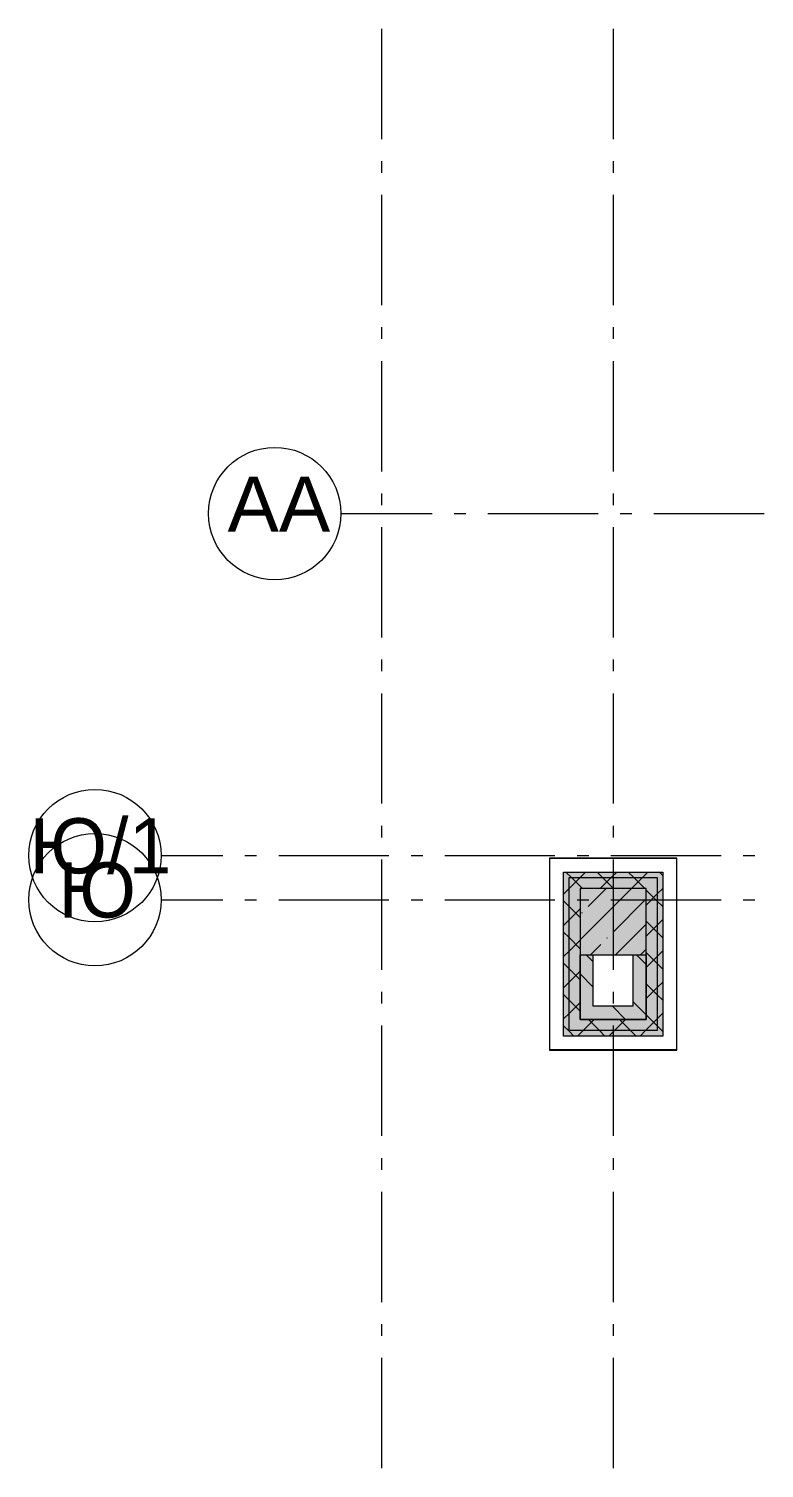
# Model space of a CAD drawing. Header units: millimetres. Extents: x -537608 to 253996, y -217170 to 186033.
# Drawn here: x -300026 to -293356, y -172403 to -159356 of the extents above; entities that cross this region are included whole.
import ezdxf

# ---------------------------------------------------------------- set-up
doc = ezdxf.new("R2010")
doc.units = ezdxf.units.MM
doc.layers.add('PDF _Геометрия', color=7, linetype='Continuous')
doc.layers.add('PDF _Текст', color=7, linetype='Continuous')
doc.layers.add('PDF _Сплошная заливка', color=7, linetype='Continuous', true_color=0xffffff)
doc.styles.add('PDF ArialMT', font='arial.ttf')

msp = doc.modelspace()

# ---------------------------------------------------------------- hatches: boundary and pattern name
at = {"layer": 'PDF _Сплошная заливка', "transparency": 33554559}
for points in [[(-295126.1761, -167049.6399), (-294326.1747, -167049.6399), (-294326.1747, -166999.6397), (-295176.1763, -166999.6397), (-295176.1763, -167049.6399), (-295131.9202, -167049.6399)], [(-295176.1763, -168485.3281), (-295126.1761, -168485.3281), (-295126.1761, -167049.6399), (-295176.1763, -167049.6399), (-295176.1763, -168245.8938)], [(-294426.1751, -167149.6396), (-294426.1751, -167049.6399), (-295126.1761, -167049.6399), (-295126.1761, -167149.6396), (-295026.1757, -167149.6396)], [(-294326.1747, -168485.3281), (-294276.1767, -168485.3281), (-294276.1767, -166999.6397), (-294326.1747, -166999.6397), (-294326.1747, -168435.3279)], [(-295126.1761, -168435.3279), (-295026.1757, -168435.3279), (-295026.1757, -167149.6396), (-295126.1761, -167149.6396), (-295126.1761, -168245.8938)], [(-295026.1757, -168485.3281), (-294326.1747, -168485.3281), (-294326.1747, -168435.3279), (-295126.1761, -168435.3279), (-295126.1761, -168485.3281)]]:
    msp.add_hatch(color=256, dxfattribs=at).paths.add_polyline_path(points)

# ---------------------------------------------------------------- linework, layer by layer
at = {"layer": 'PDF _Геометрия', "color": 253, "lineweight": 9, "true_color": 0xaaaaaa}
for p, q in [((-296826.175, -159355.8936), (-296826.175, -160355.8931)), ((-294726.1765, -159355.8936), (-294726.1765, -160355.8931)), ((-296826.175, -160555.8935), (-296826.175, -160661.7273)), ((-294726.1765, -160555.8935), (-294726.1765, -160661.7273)), ((-296826.175, -160861.7266), (-296826.175, -161861.7273)), ((-294726.1765, -160861.7266), (-294726.1765, -161861.7273)), ((-296826.175, -162061.7271), (-296826.175, -162167.561)), ((-294726.1765, -162061.7271), (-294726.1765, -162167.561)), ((-296826.175, -162367.5608), (-296826.175, -163367.5623)), ((-294726.1765, -162367.5608), (-294726.1765, -163367.5623)), ((-296826.175, -163567.5618), (-296826.175, -163673.3943)), ((-294726.1765, -163567.5618), (-294726.1765, -163673.3943)), ((-297195.4929, -163749.6382), (-296367.277, -163749.6382)), ((-296167.2761, -163749.6382), (-296061.4412, -163749.6382)), ((-295861.4403, -163749.6382), (-294861.4402, -163749.6382)), ((-294661.4414, -163749.6382), (-294555.6065, -163749.6382)), ((-294355.6078, -163749.6382), (-293355.6077, -163749.6382)), ((-296826.175, -163873.3952), (-296826.175, -164873.3956)), ((-294726.1765, -163873.3952), (-294726.1765, -164873.3956)), ((-296826.175, -165073.3951), (-296826.175, -165179.2291)), ((-294726.1765, -165073.3951), (-294726.1765, -165179.2291)), ((-296826.175, -165379.2292), (-296826.175, -166379.2291)), ((-294726.1765, -165379.2292), (-294726.1765, -166379.2291)), ((-296826.175, -166579.2299), (-296826.175, -166685.0632)), ((-294726.1765, -166579.2299), (-294726.1765, -166685.0632)), ((-298826.3776, -166849.6398), (-298265.2143, -166849.6398)), ((-298065.2134, -166849.6398), (-297959.3784, -166849.6398)), ((-297759.3776, -166849.6398), (-296759.3775, -166849.6398)), ((-296559.3766, -166849.6398), (-296453.546, -166849.6398)), ((-296253.5451, -166849.6398), (-295253.5449, -166849.6398)), ((-295053.544, -166849.6398), (-294947.7134, -166849.6398)), ((-294747.7104, -166849.6398), (-293747.7102, -166849.6398)), ((-293547.7115, -166849.6398), (-293441.8765, -166849.6398)), ((-296826.175, -166885.0626), (-296826.175, -167885.0639)), ((-294726.1765, -166885.0626), (-294726.1765, -167885.0639)), ((-298826.3776, -167249.64), (-298265.2143, -167249.64)), ((-298065.2134, -167249.64), (-297959.3784, -167249.64)), ((-297759.3776, -167249.64), (-296759.3775, -167249.64)), ((-296559.3766, -167249.64), (-296453.546, -167249.64)), ((-296253.5451, -167249.64), (-295253.5449, -167249.64)), ((-295053.544, -167249.64), (-294947.7134, -167249.64)), ((-294747.7104, -167249.64), (-293747.7102, -167249.64)), ((-293547.7115, -167249.64), (-293441.8765, -167249.64)), ((-296826.175, -168085.064), (-296826.175, -168190.8966)), ((-294726.1765, -168085.064), (-294726.1765, -168190.8966)), ((-296826.175, -168390.8975), (-296826.175, -169390.8974)), ((-294726.1765, -168390.8975), (-294726.1765, -169390.8974)), ((-296826.175, -169590.8973), (-296826.175, -169696.7315)), ((-294726.1765, -169590.8973), (-294726.1765, -169696.7315)), ((-296826.175, -169896.731), (-296826.175, -170896.7314)), ((-294726.1765, -169896.731), (-294726.1765, -170896.7314)), ((-296826.175, -171096.7323), (-296826.175, -171202.5648)), ((-294726.1765, -171096.7323), (-294726.1765, -171202.5648)), ((-296826.175, -171402.5643), (-296826.175, -172402.5658)), ((-294726.1765, -171402.5643), (-294726.1765, -172402.5658))]:
    msp.add_line(p, q, dxfattribs=at)
at = {"layer": 'PDF _Геометрия', "lineweight": 9}
for p, q in [((-294426.1751, -166872.6398), (-295303.1748, -166872.6398)), ((-295303.1748, -166872.6398), (-295303.1748, -166874.6392)), ((-295301.1769, -166872.6398), (-295303.1748, -166872.6398)), ((-295303.1748, -166872.6398), (-295303.1748, -166874.6392)), ((-295303.1748, -166874.6392), (-295303.1748, -166999.6397)), ((-295303.1748, -166874.6392), (-295301.1769, -166874.6392)), ((-295301.1769, -166874.6392), (-295301.1769, -166872.6398)), ((-295301.1769, -166999.6397), (-295301.1769, -166874.6392)), ((-295301.1769, -166874.6392), (-294426.1751, -166874.6392)), ((-294326.1747, -166872.6398), (-294426.1751, -166872.6398)), ((-294326.1747, -166872.6398), (-294426.1751, -166872.6398)), ((-294426.1751, -166874.6392), (-294276.1767, -166874.6392)), ((-294276.1767, -166872.6398), (-294326.1747, -166872.6398)), ((-294276.1767, -166872.6398), (-294326.1747, -166872.6398)), ((-294151.1761, -166872.6398), (-294276.1767, -166872.6398)), ((-294276.1767, -166874.6392), (-294276.1767, -166872.6398)), ((-294276.1767, -166874.6392), (-294151.1761, -166874.6392)), ((-294149.176, -166872.6398), (-294151.1761, -166872.6398)), ((-294149.176, -166872.6398), (-294151.1761, -166872.6398)), ((-294151.1761, -166872.6398), (-294151.1761, -166874.6392)), ((-294151.1761, -166874.6392), (-294149.176, -166874.6392)), ((-294151.1761, -166874.6392), (-294151.1761, -168610.3278)), ((-294149.176, -168612.3279), (-294149.176, -166872.6398)), ((-294149.176, -166874.6392), (-294149.176, -166872.6398)), ((-295303.1748, -166999.6397), (-295303.1748, -167049.6399)), ((-295301.1769, -166999.6397), (-295303.1748, -166999.6397)), ((-295303.1748, -166999.6397), (-295303.1748, -167049.6399)), ((-295303.1748, -167049.6399), (-295303.1748, -167149.6396)), ((-295303.1748, -167049.6399), (-295303.1748, -167149.6396)), ((-295301.1769, -167149.6396), (-295301.1769, -166999.6397)), ((-295176.1763, -167049.6399), (-295176.1763, -166999.6397)), ((-295176.1763, -166999.6397), (-294426.1751, -166999.6397)), ((-295176.1763, -167149.6396), (-295176.1763, -167049.6399)), ((-295104.4485, -167049.6399), (-295154.4487, -166999.6397)), ((-295126.1761, -167149.2678), (-295026.5503, -167049.6399)), ((-295126.1761, -167149.6396), (-295126.1761, -167049.6399)), ((-295126.1761, -167049.6399), (-294426.1751, -167049.6399)), ((-295004.448, -167149.6396), (-295104.4485, -167049.6399)), ((-295026.5503, -167049.6399), (-294976.55, -166999.6397)), ((-294821.6041, -167049.6399), (-294871.6043, -166999.6397)), ((-294843.7063, -167149.6396), (-294743.7059, -167049.6399)), ((-294721.6036, -167149.6396), (-294821.6041, -167049.6399)), ((-294743.7059, -167049.6399), (-294693.7057, -166999.6397)), ((-294538.7618, -167049.6399), (-294588.762, -166999.6397)), ((-294560.8619, -167149.6396), (-294460.8636, -167049.6399)), ((-294438.7613, -167149.6396), (-294538.7618, -167049.6399)), ((-294460.8636, -167049.6399), (-294410.8633, -166999.6397)), ((-294426.1751, -166999.6397), (-294326.1747, -166999.6397)), ((-294426.1751, -167049.6399), (-294326.1747, -167049.6399)), ((-294326.1747, -166999.6397), (-294276.1767, -166999.6397)), ((-294326.1747, -167049.6399), (-294326.1747, -168435.3279)), ((-294276.1767, -167029.3827), (-294305.9198, -166999.6397)), ((-294276.1767, -166999.6397), (-294276.1767, -168485.3281)), ((-295303.1748, -167149.6396), (-295303.1748, -168612.3279)), ((-295301.1769, -168610.3278), (-295301.1769, -167149.6396)), ((-295176.1763, -167199.268), (-295126.1761, -167149.2678)), ((-295176.1763, -168485.3281), (-295176.1763, -167149.6396)), ((-295126.1761, -168435.3279), (-295126.1761, -167149.6396)), ((-295026.1757, -167158.6987), (-295017.1161, -167149.6396)), ((-295026.1757, -167614.8974), (-294560.92, -167149.6396)), ((-294426.1751, -167149.6396), (-295026.1757, -167149.6396)), ((-295026.1757, -167149.6396), (-295026.1757, -167749.6399)), ((-294951.5887, -167312.2119), (-294789.017, -167149.6396)), ((-294723.4917, -167540.3098), (-294438.3673, -167255.1879)), ((-294426.1751, -167749.6399), (-294426.1751, -167149.6396)), ((-294326.1747, -167262.2258), (-294426.1751, -167162.2254)), ((-294426.1751, -167297.7961), (-294326.1747, -167197.7957)), ((-294326.1747, -167197.7957), (-294276.1767, -167147.7955)), ((-295126.1761, -167310.7543), (-295176.1763, -167260.7541)), ((-295026.1757, -167410.754), (-295126.1761, -167310.7543)), ((-295126.1761, -167432.1103), (-295026.1757, -167332.1106)), ((-295008.6162, -167369.2365), (-295003.8711, -167364.4957)), ((-294276.1767, -167312.226), (-294326.1747, -167262.2258)), ((-295176.1763, -167482.1105), (-295126.1761, -167432.1103)), ((-294704.7223, -167749.6399), (-294426.1751, -167471.0938)), ((-294326.1747, -167545.069), (-294426.1751, -167445.0686)), ((-294426.1751, -167580.6379), (-294326.1747, -167480.6389)), ((-294326.1747, -167480.6389), (-294276.1767, -167430.6387)), ((-295126.1761, -167593.5969), (-295176.1763, -167543.5967)), ((-295026.1757, -167693.5973), (-295126.1761, -167593.5969)), ((-295126.1761, -167714.9536), (-295026.1757, -167614.9532)), ((-294780.5149, -167597.3352), (-294775.7741, -167592.5937)), ((-294276.1767, -167595.0685), (-294326.1747, -167545.069)), ((-295176.1763, -167764.9538), (-295126.1761, -167714.9536)), ((-295026.1757, -167749.6399), (-294426.1751, -167749.6399)), ((-295026.1757, -168335.3275), (-295026.1757, -167749.6399)), ((-295026.1757, -167749.6399), (-295026.1757, -168335.3275)), ((-294932.8214, -167749.6399), (-294837.5402, -167654.3599)), ((-294906.1764, -168215.3281), (-294906.1764, -167749.6399)), ((-294546.1766, -167749.6399), (-294546.1766, -168215.3281)), ((-294476.6232, -167749.6399), (-294426.1751, -167699.1917)), ((-294326.1747, -167827.9115), (-294426.1751, -167727.9111)), ((-294426.1751, -168335.3275), (-294426.1751, -167749.6399)), ((-294426.1751, -167749.6399), (-294426.1751, -168335.3275)), ((-294426.1751, -167863.4819), (-294326.1747, -167763.4815)), ((-294326.1747, -167763.4815), (-294276.1767, -167713.4812)), ((-295126.1761, -167876.4401), (-295176.1763, -167826.4399)), ((-295026.1757, -167976.4398), (-295126.1761, -167876.4401)), ((-295126.1761, -167997.7961), (-295026.1757, -167897.7964)), ((-294276.1767, -167877.9118), (-294326.1747, -167827.9115)), ((-295176.1763, -168047.7963), (-295126.1761, -167997.7961)), ((-294326.1747, -168110.7548), (-294426.1751, -168010.7544)), ((-294326.1747, -168046.3247), (-294276.1767, -167996.3245)), ((-295126.1761, -168159.2827), (-295176.1763, -168109.2825)), ((-295026.1757, -168259.2831), (-295126.1761, -168159.2827)), ((-294426.1751, -168146.3237), (-294326.1747, -168046.3247)), ((-294276.1767, -168160.7543), (-294326.1747, -168110.7548)), ((-295176.1763, -168330.6396), (-295126.1761, -168280.6394)), ((-295126.1761, -168280.6394), (-295026.1757, -168180.639)), ((-294546.1766, -168215.3281), (-294906.1764, -168215.3281)), ((-294326.1747, -168393.5973), (-294426.1751, -168293.5969)), ((-294326.1747, -168329.1665), (-294276.1767, -168279.1663)), ((-295126.1761, -168442.1259), (-295176.1763, -168392.1257)), ((-294426.1751, -168335.3275), (-295026.1757, -168335.3275)), ((-295026.1757, -168335.3275), (-294906.1764, -168335.3275)), ((-294998.0237, -168435.3279), (-294898.0211, -168335.3275)), ((-294850.1307, -168435.3279), (-294950.129, -168335.3275)), ((-294906.1764, -168335.3275), (-294546.1766, -168335.3275)), ((-294715.1792, -168435.3279), (-294615.1788, -168335.3275)), ((-294567.2885, -168435.3279), (-294667.2889, -168335.3275)), ((-294546.1766, -168335.3275), (-294426.1751, -168335.3275)), ((-294432.337, -168435.3279), (-294426.1751, -168429.1669)), ((-294426.1751, -168429.1669), (-294326.1747, -168329.1665)), ((-294276.1767, -168443.5975), (-294326.1747, -168393.5973)), ((-295126.1761, -168485.3281), (-295176.1763, -168485.3281)), ((-295026.1757, -168435.3279), (-295126.1761, -168435.3279)), ((-295082.9749, -168485.3281), (-295126.1761, -168442.1259)), ((-295026.1757, -168485.3281), (-295126.1761, -168485.3281)), ((-295048.0239, -168485.3281), (-294998.0237, -168435.3279)), ((-294426.1751, -168435.3279), (-295026.1757, -168435.3279)), ((-294426.1751, -168485.3281), (-295026.1757, -168485.3281)), ((-294800.1305, -168485.3281), (-294850.1307, -168435.3279)), ((-294765.1794, -168485.3281), (-294715.1792, -168435.3279)), ((-294517.2882, -168485.3281), (-294567.2885, -168435.3279)), ((-294482.3372, -168485.3281), (-294432.337, -168435.3279)), ((-294326.1747, -168435.3279), (-294426.1751, -168435.3279)), ((-294326.1747, -168485.3281), (-294426.1751, -168485.3281)), ((-294276.1767, -168485.3281), (-294326.1747, -168485.3281)), ((-295301.1769, -168610.3278), (-295303.1748, -168610.3278)), ((-295303.1748, -168610.3278), (-295303.1748, -168612.3279)), ((-295303.1748, -168612.3279), (-295301.1769, -168612.3279)), ((-295303.1748, -168612.3279), (-295301.1769, -168612.3279)), ((-295301.1769, -168612.3279), (-295301.1769, -168610.3278)), ((-295176.1763, -168610.3278), (-295301.1769, -168610.3278)), ((-295301.1769, -168612.3279), (-295176.1763, -168612.3279)), ((-295026.1757, -168610.3278), (-295176.1763, -168610.3278)), ((-295176.1763, -168610.3278), (-295176.1763, -168612.3279)), ((-295176.1763, -168612.3279), (-295126.1761, -168612.3279)), ((-295176.1763, -168612.3279), (-295126.1761, -168612.3279)), ((-295126.1761, -168612.3279), (-295026.1757, -168612.3279)), ((-295126.1761, -168612.3279), (-295026.1757, -168612.3279)), ((-294426.1751, -168610.3278), (-295026.1757, -168610.3278)), ((-295026.1757, -168612.3279), (-294426.1751, -168612.3279)), ((-294276.1767, -168610.3278), (-294426.1751, -168610.3278)), ((-294426.1751, -168612.3279), (-294326.1747, -168612.3279)), ((-294426.1751, -168612.3279), (-294326.1747, -168612.3279)), ((-294326.1747, -168612.3279), (-294276.1767, -168612.3279)), ((-294326.1747, -168612.3279), (-294276.1767, -168612.3279)), ((-294151.1761, -168610.3278), (-294276.1767, -168610.3278)), ((-294276.1767, -168612.3279), (-294276.1767, -168610.3278)), ((-294276.1767, -168612.3279), (-294151.1761, -168612.3279)), ((-294151.1761, -168610.3278), (-294151.1761, -168612.3279)), ((-294149.176, -168610.3278), (-294151.1761, -168610.3278)), ((-294151.1761, -168612.3279), (-294149.176, -168612.3279)), ((-294151.1761, -168612.3279), (-294149.176, -168612.3279)), ((-294149.176, -168612.3279), (-294149.176, -168610.3278))]:
    msp.add_line(p, q, dxfattribs=at)
at = {"layer": 'PDF _Геометрия', "color": 8, "lineweight": 9, "true_color": 0x787878}
for p, q in [((-294906.1764, -167813.8238), (-294970.3582, -167749.6399)), ((-294426.1751, -167837.6267), (-294514.1621, -167749.6399)), ((-294906.1764, -168041.9218), (-295026.1757, -167921.9217)), ((-294612.7696, -168335.3275), (-294732.771, -168215.3281)), ((-294426.1751, -168293.8241), (-294546.1766, -168173.8233))]:
    msp.add_line(p, q, dxfattribs=at)
at = {"layer": 'PDF _Геометрия', "lineweight": 20}
for centre, radius in [((-297795.4943, -163749.6379), 600.0009), ((-299426.3765, -166849.64), 599.9994), ((-299426.3764, -167249.6407), 599.9996)]:
    msp.add_circle(centre, radius, dxfattribs=at)
at = {"layer": 'PDF _Сплошная заливка', "lineweight": 35, "transparency": 33554559}
for points in [[(-294326.1747, -168435.3279), (-294326.1747, -167049.6399), (-294426.1751, -168435.3279), (-294426.1751, -167049.6399)], [(-295026.1757, -167749.6399), (-294426.1751, -167749.6399), (-295026.1757, -167149.6396), (-294426.1751, -167149.6396)], [(-294906.1764, -168335.3275), (-294906.1764, -167749.6399), (-295026.1757, -168335.3275), (-295026.1757, -167749.6399)], [(-294426.1751, -168335.3275), (-294426.1751, -167749.6399), (-294546.1766, -168335.3275), (-294546.1766, -167749.6399)], [(-294546.1766, -168335.3275), (-294546.1766, -168215.3281), (-294906.1764, -168335.3275), (-294906.1764, -168215.3281)], [(-294426.1751, -168435.3279), (-294426.1751, -168335.3275), (-295026.1757, -168435.3279), (-295026.1757, -168335.3275)]]:
    msp.add_solid(points, dxfattribs=at)

# ---------------------------------------------------------------- texts
at = {"layer": 'PDF _Текст', "char_height": 500, "attachment_point": 4, "style": 'PDF ArialMT'}
for s, insert in [('АА', (-298223.6537, -163664.8479)), ('Ю/1', (-300021.035, -166764.8487)), ('Ю', (-299759.1367, -167164.8494))]:
    msp.add_mtext(s, dxfattribs=dict(at, insert=insert))

doc.saveas('drawing.dxf')
